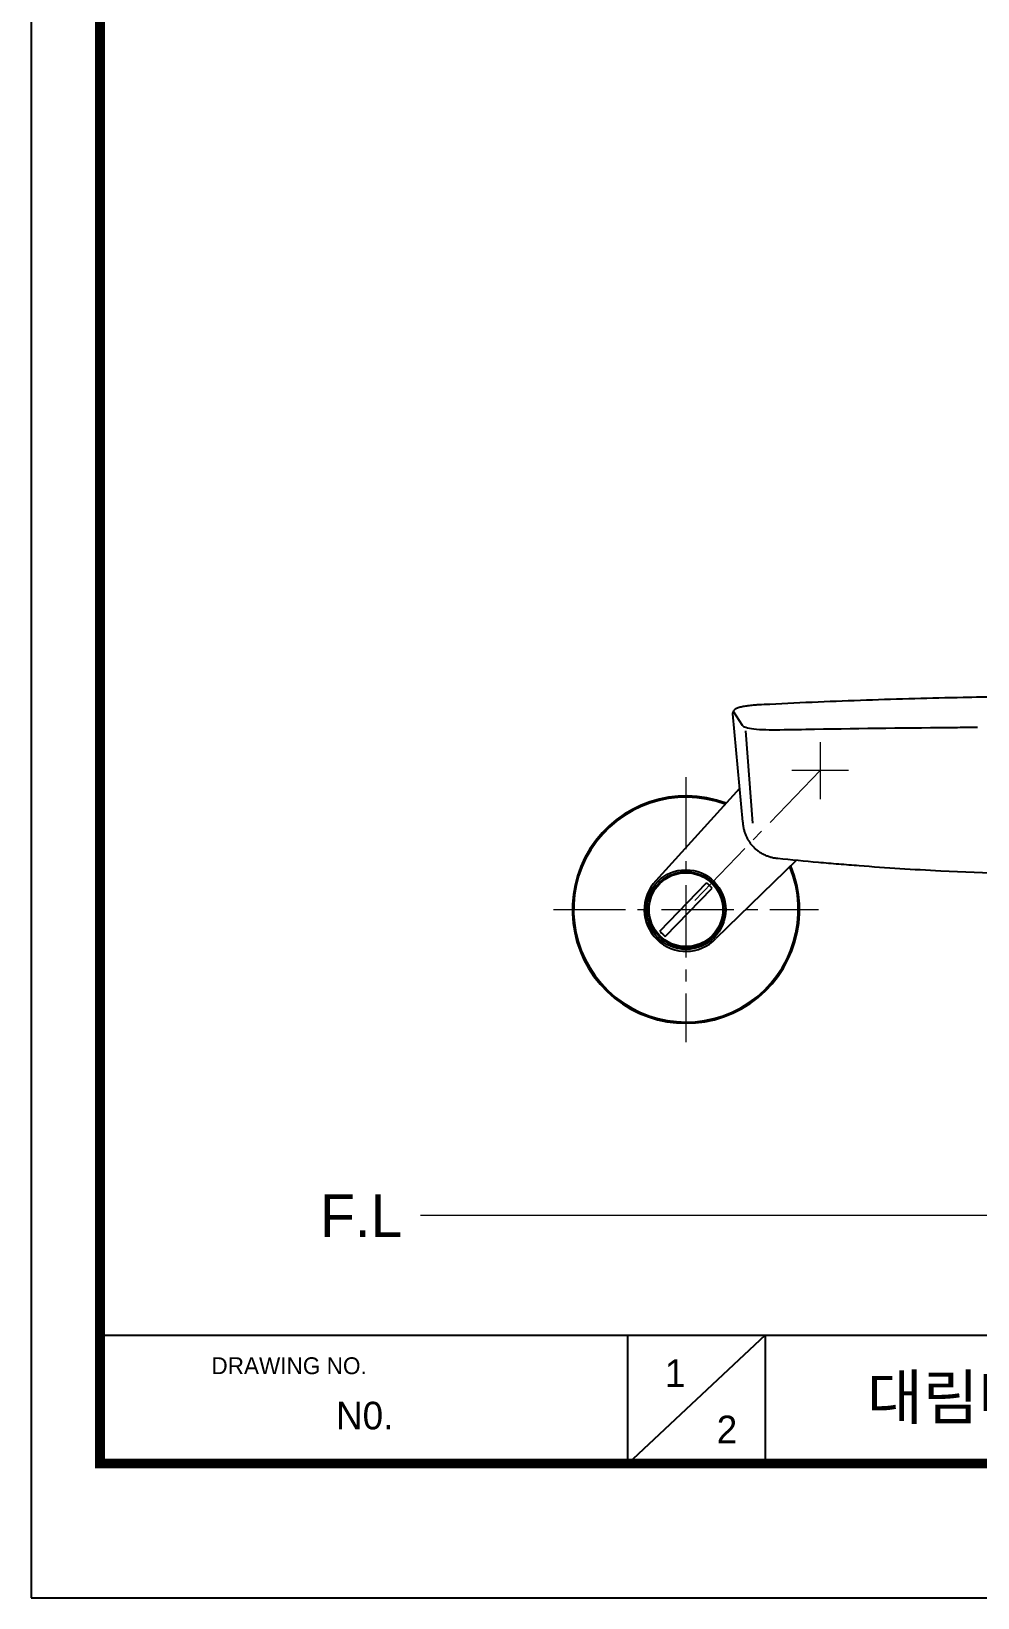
# Model space of a CAD drawing. Extents: x 0 to 1128, y 0 to 827.
# Drawn here: x 0 to 249.9, y 0 to 413.4 of the extents above; entities that cross this region are included whole.
import ezdxf

# ---------------------------------------------------------------- set-up
doc = ezdxf.new("R2010")
doc.units = 0
doc.header["$LTSCALE"] = 2
doc.header["$MEASUREMENT"] = 0
doc.linetypes.add('CENTER2', pattern=[28.575, 19.05, -3.175, 3.175, -3.175])
doc.layers.get('0').update_dxf_attribs({"linetype": 'CONTINUOUS'})
doc.layers.add('1', color=7, linetype='CONTINUOUS')
doc.layers.add('DEF_LAYER_ASSEM_MEMBER', color=7, linetype='CONTINUOUS')
doc.layers.add('Cneter', color=1, linetype='CENTER2', lineweight=13)
doc.layers.add('치수선', color=7, linetype='CONTINUOUS', lineweight=20)
doc.styles.add('Daelim Dimension', font='')
doc.styles.get('Daelim Dimension').set_extended_font_data('나눔고딕')

msp = doc.modelspace()

# ---------------------------------------------------------------- linework, layer by layer
at = {"color": 5}
msp.add_line((18.14, 69.28), (926.74, 69.28), dxfattribs=at)
at = {"color": 5, "ltscale": 40}
for p, q in [((157.42, 69.28), (157.42, 35.27)), ((157.42, 69.28), (157.42, 35.27)), ((193.81, 69.28), (157.42, 35.27)), ((193.81, 69.28), (157.42, 35.27)), ((193.81, 69.28), (193.81, 35.27)), ((193.81, 69.28), (193.81, 35.27))]:
    msp.add_line(p, q, dxfattribs=at)
at = {"ltscale": 0.5}
msp.add_lwpolyline([(0, 0), (1128.4, 0), (1128.4, 826.8), (0, 826.8)], close=True, dxfattribs=at)
at = {"color": 5, "linetype": 'ByBlock', "lineweight": 200, "const_width": 2.6}
msp.add_lwpolyline([(18.14, 35.4), (1110.14, 35.4), (1110.14, 807.6), (18.14, 807.6)], close=True, dxfattribs=at)
at = {"layer": '1'}
for p, q in [((185.2, 233.28), (187.84, 204.79)), ((185.34, 233.93), (187.73, 230.24)), ((188.61, 228.75), (190.48, 204.41))]:
    msp.add_line(p, q, dxfattribs=at)
for points, knots in [([(255.37, 237.73), (252.27, 237.69), (244.91, 237.54), (233.29, 237.27), (220.52, 236.86), (207.75, 236.37), (198.27, 235.95), (193.03, 235.67), (192.06, 235.62)], [0, 0, 0, 0, 0.146958, 0.348554, 0.550209, 0.751929, 0.95372, 1, 1, 1, 1]), ([(192.06, 235.63), (191.83, 235.61), (191.36, 235.59), (190.64, 235.53), (189.92, 235.46), (189.23, 235.37), (188.58, 235.28), (187.97, 235.17), (187.4, 235.05), (186.9, 234.92), (186.44, 234.77), (186.08, 234.61), (185.79, 234.45), (185.58, 234.27), (185.39, 234.05), (185.26, 233.79), (185.19, 233.52), (185.2, 233.35), (185.22, 233.28)], [0, 0, 0, 0, 0.065032, 0.138345, 0.211583, 0.284208, 0.357934, 0.432778, 0.508402, 0.585015, 0.663471, 0.748704, 0.807219, 0.853791, 0.896114, 0.935617, 0.974297, 1, 1, 1, 1]), ([(187.73, 230.24), (187.98, 229.85), (189.08, 229.52), (192.63, 229.1), (195.04, 229.02), (197.66, 229.07)], [0, 0, 0, 0, 0.495779, 0.495779, 1, 1, 1, 1]), ([(197.66, 229.07), (200.71, 229.13), (203.76, 229.18), (219.32, 229.44), (231.91, 229.6), (246.35, 229.72), (248.11, 229.73), (249.88, 229.74)], [0, 0, 0, 0, 0.176419, 0.176419, 0.899485, 0.899485, 1, 1, 1, 1]), ([(187.94, 203.91), (187.97, 203.66), (188.05, 203.11), (188.25, 202.26), (188.55, 201.4), (188.92, 200.59), (189.36, 199.81), (189.86, 199.08), (190.44, 198.39), (191.07, 197.76), (191.76, 197.19), (192.52, 196.66), (193.34, 196.2), (194.19, 195.82), (195.07, 195.51), (195.98, 195.29), (196.61, 195.19), (196.94, 195.16), (196.95, 195.16)], [0, 0, 0, 0, 0.054529, 0.120694, 0.187885, 0.251355, 0.315847, 0.38146, 0.447013, 0.512609, 0.577331, 0.647349, 0.717034, 0.78661, 0.8563, 0.926325, 0.996893, 1, 1, 1, 1]), ([(197.1, 195.16), (200.68, 194.79), (206.05, 194.27), (211.43, 193.81), (215.01, 193.51), (216.81, 193.37), (225.78, 192.68), (232.95, 192.22), (251.96, 191.26), (263.78, 190.92), (275.62, 190.81)], [0, 0, 0, 0, 0.1247518, 0.1871277, 0.1871277, 0.2495036, 0.2495036, 0.4990072, 0.4990072, 0.9095892, 0.9095892, 0.9095892, 0.9095892])]:
    msp.add_open_spline(points, degree=3, knots=knots, dxfattribs=at)
for points, degree in [([(187.84, 204.79), (187.88, 204.35), (187.93, 203.91)], 2), ([(196.95, 195.17), (197, 195.17), (197.04, 195.16), (197.09, 195.16)], 3)]:
    msp.add_open_spline(points, degree=degree, dxfattribs=at)
at = {"layer": 'Cneter', "lineweight": 5, "ltscale": 0.5}
for p, q in [((208.3, 225.78), (208.3, 210.78)), ((208.3, 218.28), (172.87, 181.59)), ((172.87, 216.59), (172.87, 146.59)), ((215.8, 218.28), (200.8, 218.28)), ((137.87, 181.59), (207.87, 181.59))]:
    msp.add_line(p, q, dxfattribs=at)
at = {"layer": 'DEF_LAYER_ASSEM_MEMBER', "color": 7, "linetype": 'Continuous'}
for p, q in [((187.03, 213.57), (164.96, 189.23)), ((202.08, 194.66), (180.79, 173.95)), ((165.98, 175.89), (178.33, 188.68)), ((167.42, 174.5), (179.77, 187.29))]:
    msp.add_line(p, q, dxfattribs=at)
for points in [[(179.07, 188), (178.82, 188.23), (178.58, 188.46), (178.33, 188.68)], [(179.77, 187.29), (179.54, 187.53), (179.31, 187.77), (179.07, 188)], [(165.98, 175.89), (166.21, 175.65), (166.44, 175.41), (166.68, 175.18)], [(166.68, 175.18), (166.92, 174.95), (167.17, 174.72), (167.42, 174.5)]]:
    msp.add_lwpolyline(points, dxfattribs=at)
for radius in [10.5, 10, 9.75]:
    msp.add_circle((172.87, 181.59), radius, dxfattribs=at)
for radius, start, end in [(30, 69.296, 22.704), (11, 136, 316)]:
    msp.add_arc((172.87, 181.59), radius, start, end, dxfattribs=at)
at = {"layer": 'DEF_LAYER_ASSEM_MEMBER', "color": 9, "linetype": 'Continuous'}
msp.add_arc((172.87, 181.59), 29.67, 69.545, 22.455, dxfattribs=at)
at = {"layer": '치수선'}
msp.add_line((816.87, 100.86), (102.81, 100.86), dxfattribs=at)

# ---------------------------------------------------------------- texts
at = {"color": 5, "ltscale": 40, "style": 'Daelim Dimension'}
msp.add_text('DRAWING NO.', height=4.453, dxfattribs=at).set_placement((47.56, 58.99))
at = {"attachment_point": 1, "style": 'Daelim Dimension'}
for s, insert, char_height, width in [('1', (167.32, 62.9), 7.29, 10.17), ('N0. ', (80.45, 51.71), 7.287, 45.7148), ('2', (180.99, 48.05), 7.29, 10.17)]:
    msp.add_mtext(s, dxfattribs=dict(at, insert=insert, char_height=char_height, width=width))
at = {"color": 2, "insert": (220.72, 58.8), "char_height": 11.7115, "width": 518.4179, "attachment_point": 1, "style": 'Daelim Dimension'}
msp.add_mtext('{\\fPretendard Variable SemiBold|b0|i0|c129|p2;대림바스(주)} Single lever__샤워욕조수전_DL B5813W', dxfattribs=at)
at = {"layer": '치수선', "insert": (97.99, 106.46), "char_height": 11.25, "attachment_point": 3, "style": 'Daelim Dimension'}
msp.add_mtext_dynamic_manual_height_columns('F.L', width=17.4109, gutter_width=12.5, heights=[0], dxfattribs=at)

doc.saveas('drawing.dxf')
